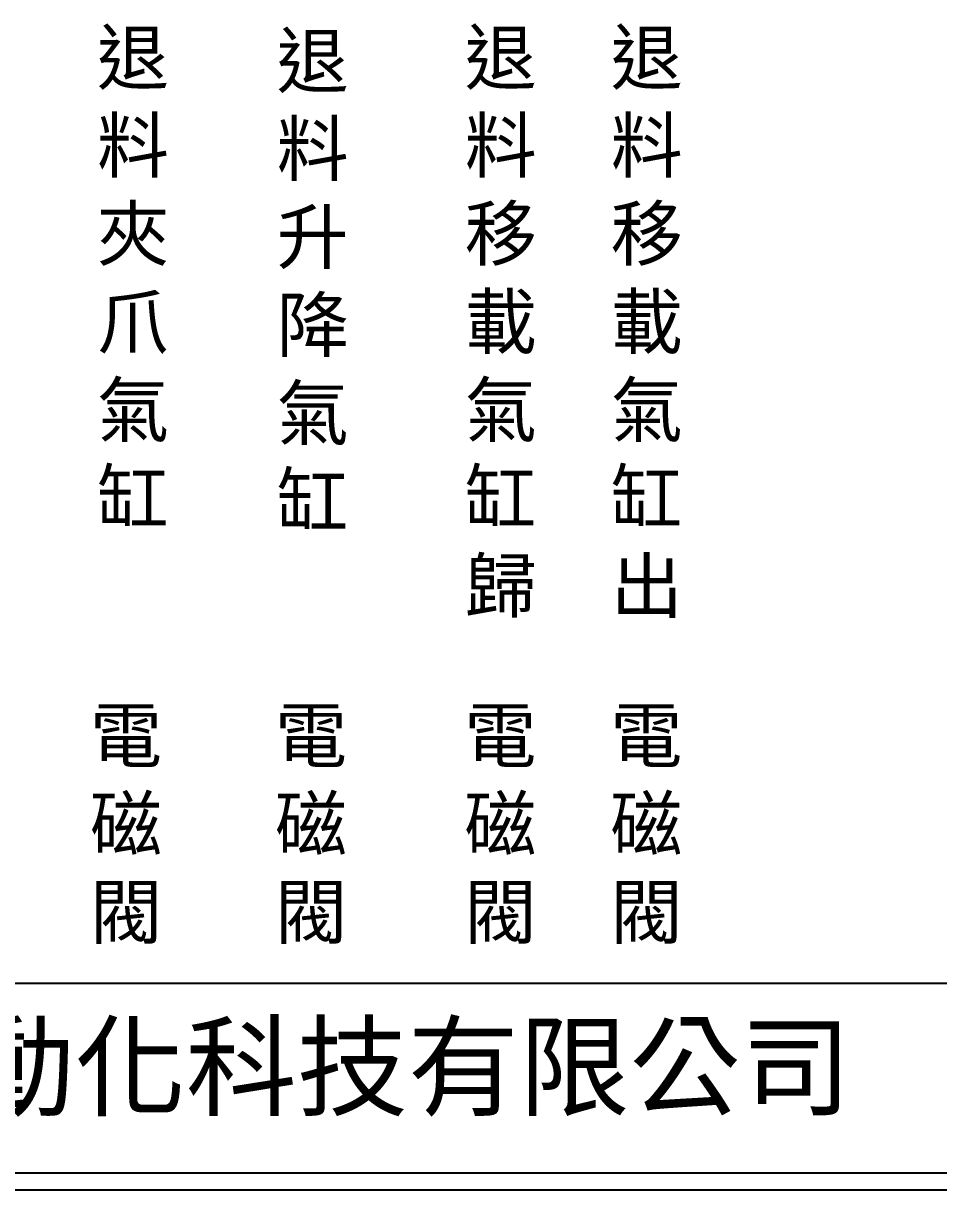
# Model space of a CAD drawing. Extents: x 889 to 1176, y 251 to 455.
# Drawn here: x 956.6 to 1024.1, y 251.2 to 337.3 of the extents above; entities that cross this region are included whole.
import ezdxf

# ---------------------------------------------------------------- set-up
doc = ezdxf.new("R2010")
doc.units = 0
doc.layers.add('圖框層', color=7, linetype='CONTINUOUS')
doc.layers.add('標尺寸層', color=3, linetype='CONTINUOUS')
doc.styles.add('CNS', font='romanc.shx', dxfattribs={"bigfont": 'chineset.shx'})
doc.styles.add('STSL', font='kaiu.ttf')

msp = doc.modelspace()

# ---------------------------------------------------------------- linework, layer by layer
at = {"layer": '圖框層', "color": 7}
for p, q in [((890.321, 266.445), (1174.821, 266.445)), ((890.321, 252.445), (1174.821, 252.445)), ((889.071, 251.195), (1176.071, 251.195))]:
    msp.add_line(p, q, dxfattribs=at)

# ---------------------------------------------------------------- texts
at = {"layer": '圖框層', "color": 7, "style": 'STSL'}
msp.add_text('泓陞自動化科技有限公司', height=6, dxfattribs=at).set_placement((927.675, 257.271))
at = {"layer": '標尺寸層', "color": 7, "char_height": 3.9, "style": 'CNS'}
for s, insert, width, attachment_point in [('{\\fDFKai-SB|b0|i0|c136|p65;退料夾爪氣缸}', (962.034, 336.717), 4.96081, 1), ('{\\fDFKai-SB|b0|i0|c136|p65;退料升降氣缸}', (975.287, 336.48), 4.96081, 1), ('{\\fDFKai-SB|b0|i0|c136|p65;退料移載氣缸歸}', (989.164, 336.717), 4.96081, 1), ('{\\fDFKai-SB|b0|i0|c136|p65;退料移載氣缸出}', (999.935, 336.717), 4.96081, 1), ('{\\fDFKai-SB|b0|i0|c136|p65;電磁閥}', (964.179, 277.987), 8.6627, 5), ('{\\fDFKai-SB|b0|i0|c136|p65;電磁閥}', (977.825, 277.987), 8.6627, 5), ('{\\fDFKai-SB|b0|i0|c136|p65;電磁閥}', (991.794, 277.987), 8.6627, 5), ('{\\fDFKai-SB|b0|i0|c136|p65;電磁閥}', (1002.565, 277.987), 8.6627, 5)]:
    msp.add_mtext(s, dxfattribs=dict(at, insert=insert, width=width, attachment_point=attachment_point))

doc.saveas('drawing.dxf')
